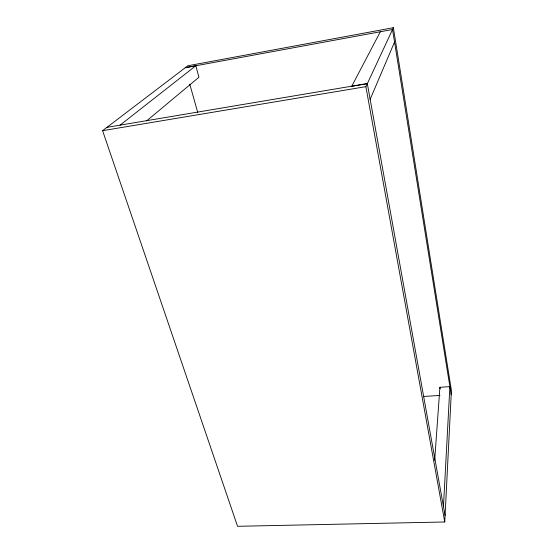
<?xml version="1.0" encoding="UTF-8"?>
<svg xmlns="http://www.w3.org/2000/svg" width="554" height="554" viewBox="0 0 554 554"><rect width="100%" height="100%" fill="white"/><g stroke="black" fill="none" stroke-linecap="round" stroke-linejoin="round"><path stroke-width="0.83" d="M444.758 521.979L451.406 390.466L393.368 27.7L187.82 65.774L102.594 130.675L237.555 526.3L444.758 521.979L365.875 86.653L367.309 83.571L106.95 127.351M443.463 506.515L449.89 386.637L439.918 387.288L434.668 460.388M370.148 99.332L394.538 42.021M393.368 27.7L367.33 83.682L352.545 86.168M351.728 86.306L380.328 31.758M146.581 120.917L198.955 77.228L195.797 65.753L185.133 67.727L392.53 29.507L451.191 394.746M120.086 125.142L195.797 65.753M102.594 130.675L365.875 86.653M423.581 396.463L439.973 395.438M189.759 84.132L197.736 112.42M367.309 83.571L445.084 515.511M439.918 387.288L440.188 388.887"/></g></svg>
